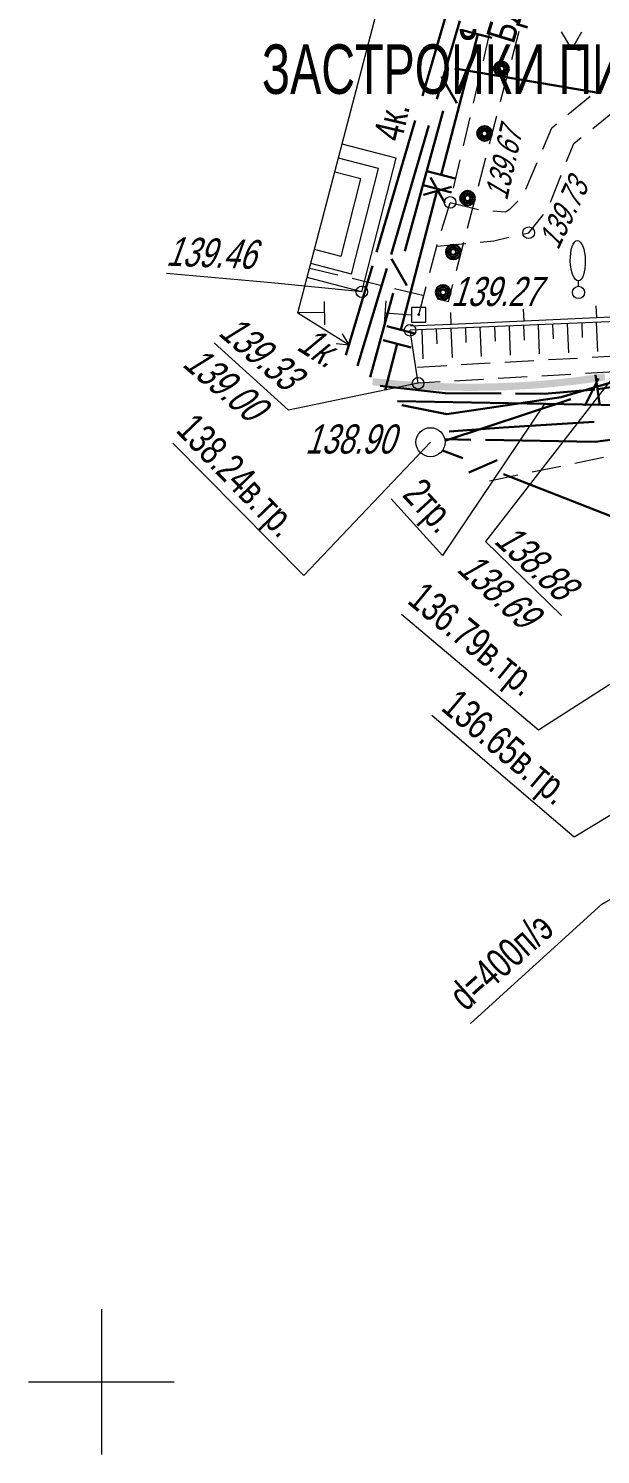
# Model space of a CAD drawing. Extents: x 10098 to 11902, y 8648 to 10202.
# Drawn here: x 10297.5 to 10317.14, y 9697.5 to 9746.53 of the extents above; entities that cross this region are included whole.
import ezdxf
from ezdxf.enums import TextEntityAlignment as Align

# ---------------------------------------------------------------- set-up
doc = ezdxf.new("R2010")
doc.units = 0
for name, color, linetype in [('20_Строения', 7, 'Continuous'), ('21_Колодцы', 7, 'Continuous'), ('22_Столбы', 7, 'Continuous'), ('23_Ограждения', 7, 'Continuous'), ('25_Откосы', 7, 'Continuous'), ('38_Высотные_отметки', 7, 'Continuous'), ('50_Красные_линии', 7, 'Continuous'), ('51_Сетка_координат', 7, 'Continuous')]:
    doc.layers.add(name, color=color, linetype=linetype)
for name, color, linetype, lineweight in [('2_Водосток', 30, 'Continuous', 30), ('5_Газопровод', 16, 'Continuous', 30), ('7_Электрокабели', 1, 'Continuous', 30), ('8_Связь', 3, 'Continuous', 30)]:
    doc.layers.add(name, color=color, linetype=linetype, lineweight=lineweight)
doc.styles.add('mggt', font='russian_1251.shx', dxfattribs={"width": 0.75, "oblique": 18, "height": 1})
doc.styles.add('Style-RUSSIAN_1251', font='RUSSIAN_1251.shx')

msp = doc.modelspace()

# ---------------------------------------------------------------- hatches: boundary and pattern name
at = {"layer": '50_Красные_линии', "linetype": 'Continuous', "lineweight": 25}
for points in [[(10316.631, 9734.579), (10316.286, 9734.536), (10316.317, 9734.288), (10316.664, 9734.331), (10317.151, 9734.4), (10317.312, 9734.426), (10317.273, 9734.673), (10317.114, 9734.648)], [(10309.817, 9734.455), (10309.331, 9734.506), (10309.305, 9734.257), (10309.793, 9734.206), (10310.283, 9734.163), (10310.304, 9734.162), (10310.322, 9734.411), (10310.303, 9734.412)], [(10310.789, 9734.377), (10310.322, 9734.411), (10310.304, 9734.162), (10310.774, 9734.128), (10311.265, 9734.101), (10311.306, 9734.099), (10311.316, 9734.349), (10311.277, 9734.35)], [(10311.764, 9734.331), (10311.316, 9734.349), (10311.306, 9734.099), (10311.756, 9734.082), (10312.248, 9734.07), (10312.31, 9734.07), (10312.311, 9734.32), (10312.252, 9734.32)], [(10312.74, 9734.317), (10312.311, 9734.32), (10312.31, 9734.07), (10312.74, 9734.067), (10313.232, 9734.072), (10313.314, 9734.074), (10313.307, 9734.324), (10313.227, 9734.322)], [(10313.715, 9734.335), (10313.307, 9734.324), (10313.314, 9734.074), (10313.724, 9734.085), (10314.215, 9734.106), (10314.317, 9734.112), (10314.302, 9734.362), (10314.203, 9734.356)], [(10314.69, 9734.385), (10314.302, 9734.362), (10314.317, 9734.112), (10314.706, 9734.135), (10315.197, 9734.172), (10315.319, 9734.183), (10315.296, 9734.432), (10315.176, 9734.421)], [(10315.662, 9734.466), (10315.296, 9734.432), (10315.319, 9734.183), (10315.687, 9734.217), (10316.176, 9734.27), (10316.317, 9734.288), (10316.286, 9734.536), (10316.147, 9734.519)]]:
    msp.add_hatch(color=8, dxfattribs=at).paths.add_polyline_path(points)

# ---------------------------------------------------------------- linework, layer by layer
at = {"layer": '20_Строения', "color": 8, "linetype": 'Continuous', "lineweight": 15, "flags": 128}
msp.add_lwpolyline([(10306.792, 9736.718), (10306.753, 9736.752), (10310.217, 9750)], dxfattribs=at)
at = {"layer": '20_Строения', "color": 8, "linetype": 'Continuous', "lineweight": 15}
for points in [[(10310.121, 9742.07), (10308.27, 9742.554)], [(10309.513, 9741.712), (10308.143, 9742.07)], [(10308.946, 9737.473), (10310.121, 9742.07)], [(10308.907, 9741.353), (10308.017, 9741.586)], [(10308.588, 9738.083), (10309.513, 9741.712)], [(10308.231, 9738.693), (10308.907, 9741.353)], [(10308.231, 9738.693), (10307.323, 9738.931)], [(10308.588, 9738.083), (10307.196, 9738.447)], [(10308.946, 9737.473), (10307.07, 9737.963)]]:
    msp.add_lwpolyline(points, dxfattribs=at)
at = {"layer": '21_Колодцы', "color": 8, "lineweight": 9}
msp.add_circle((10311.304, 9732.302), 0.5, dxfattribs=at)
at = {"layer": '22_Столбы', "color": 8, "lineweight": 15}
for p, q in [((10306.753, 9736.752), (10308.511, 9735.648)), ((10311.149, 9736.933), (10310.649, 9736.933)), ((10310.649, 9736.933), (10310.649, 9736.433)), ((10311.149, 9736.433), (10311.149, 9736.933)), ((10310.649, 9736.433), (10311.149, 9736.433))]:
    msp.add_line(p, q, dxfattribs=at)
msp.add_lwpolyline([(10308.066, 9735.692), (10308.511, 9735.648), (10308.28, 9736.03)], dxfattribs=at)
at = {"layer": '22_Столбы', "color": 8, "lineweight": 30}
for centre, radius in [((10313.742, 9745.143), 0.25), ((10313.742, 9745.143), 0.175), ((10313.742, 9745.143), 0.1), ((10313.16, 9742.918), 0.25), ((10313.16, 9742.918), 0.175), ((10313.16, 9742.918), 0.1), ((10312.579, 9740.693), 0.25), ((10312.579, 9740.693), 0.175), ((10312.579, 9740.693), 0.1), ((10312.088, 9738.843), 0.25), ((10312.088, 9738.843), 0.175), ((10312.088, 9738.843), 0.1), ((10311.737, 9737.455), 0.25), ((10311.737, 9737.455), 0.175), ((10311.737, 9737.455), 0.1)]:
    msp.add_circle(centre, radius, dxfattribs=at)
at = {"layer": '22_Столбы', "color": 8, "lineweight": 9}
msp.add_circle((10310.899, 9736.683), 0.025, dxfattribs=at)
at = {"layer": '23_Ограждения', "color": 8, "linetype": 'Continuous', "lineweight": 15}
for p, q in [((10313.119, 9745.416), (10313.346, 9746.39)), ((10314.093, 9745.465), (10314.345, 9746.432)), ((10312.777, 9743.956), (10313.005, 9744.93)), ((10313.714, 9744.013), (10313.966, 9744.981)), ((10316.018, 9743.565), (10316.787, 9744.204)), ((10312.435, 9742.495), (10312.663, 9743.469)), ((10313.335, 9742.562), (10313.587, 9743.529)), ((10316.874, 9743.091), (10317.558, 9743.64)), ((10315.163, 9742.383), (10315.472, 9743.111)), ((10315.472, 9743.111), (10315.633, 9743.245)), ((10315.977, 9741.951), (10316.222, 9742.568)), ((10316.222, 9742.568), (10316.484, 9742.778)), ((10312.093, 9741.035), (10312.321, 9742.009)), ((10312.956, 9741.111), (10313.208, 9742.078)), ((10314.578, 9741.002), (10314.968, 9741.923)), ((10315.424, 9740.557), (10315.793, 9741.486)), ((10311.681, 9739.579), (10311.975, 9740.535)), ((10311.979, 9740.548), (10312.95, 9740.309)), ((10312.577, 9739.659), (10312.829, 9740.627)), ((10314.056, 9740.339), (10314.304, 9740.595)), ((10313.446, 9740.257), (10313.88, 9740.226)), ((10313.88, 9740.226), (10314.056, 9740.339)), ((10314.677, 9739.504), (10315.18, 9740.127)), ((10314.483, 9739.459), (10314.677, 9739.504)), ((10311.278, 9738.134), (10311.517, 9739.048)), ((10311.517, 9739.048), (10312.513, 9739.139)), ((10311.517, 9739.048), (10311.533, 9739.101)), ((10312.198, 9738.208), (10312.45, 9739.175)), ((10313.011, 9739.185), (10313.476, 9739.228)), ((10313.476, 9739.228), (10313.995, 9739.347)), ((10307.155, 9738.288), (10308.127, 9738.055)), ((10308.614, 9737.938), (10309.586, 9737.704)), ((10310.072, 9737.588), (10311.044, 9737.354)), ((10310.899, 9736.683), (10311.152, 9737.651)), ((10311.92, 9737.144), (10312.071, 9737.724)), ((10311.531, 9737.237), (10311.92, 9737.144)), ((10307.655, 9736.759), (10306.753, 9736.752)), ((10309.75, 9736.752), (10310.649, 9736.683)), ((10312.019, 9736.364), (10312, 9736.764)), ((10314.516, 9736.478), (10314.498, 9736.878)), ((10314.516, 9736.478), (10317.013, 9736.593)), ((10317.013, 9736.593), (10316.995, 9736.992)), ((10317.013, 9736.593), (10319.317, 9736.698)), ((10310.614, 9736.3), (10312.019, 9736.364)), ((10312.019, 9736.364), (10314.516, 9736.478)), ((10313.857, 9735.057), (10314.856, 9735.113)), ((10315.355, 9735.142), (10316.353, 9735.198)), ((10316.852, 9735.227), (10317.654, 9735.272)), ((10310.862, 9734.887), (10311.86, 9734.944)), ((10312.36, 9734.972), (10313.358, 9735.028)), ((10316.124, 9734.635), (10315.125, 9734.577)), ((10317.621, 9734.722), (10316.623, 9734.664)), ((10311.631, 9734.373), (10310.88, 9734.329)), ((10313.129, 9734.46), (10312.13, 9734.402)), ((10314.626, 9734.547), (10313.628, 9734.489)), ((10317.246, 9731.775), (10316.267, 9731.573)), ((10314.308, 9731.169), (10313.329, 9730.968)), ((10315.777, 9731.472), (10314.798, 9731.27))]:
    msp.add_line(p, q, dxfattribs=at)
for points in [[(10307.65, 9737.136), (10307.661, 9736.343)], [(10309.723, 9736.375), (10309.779, 9737.167)], [(10310.88, 9734.329), (10310.603, 9736.151)]]:
    msp.add_lwpolyline(points, dxfattribs=at)
at = {"layer": '25_Откосы', "color": 8, "linetype": 'Continuous', "lineweight": 15}
for p, q in [((10311.003, 9736.167), (10311.045, 9735.168)), ((10311.503, 9736.188), (10311.524, 9735.689)), ((10312.002, 9736.209), (10312.044, 9735.21)), ((10312.502, 9736.23), (10312.523, 9735.731)), ((10313.002, 9736.251), (10313.044, 9735.252)), ((10313.501, 9736.272), (10313.522, 9735.773)), ((10314.001, 9736.293), (10314.043, 9735.294)), ((10314.5, 9736.314), (10314.521, 9735.815)), ((10315, 9736.335), (10315.042, 9735.336)), ((10315.499, 9736.356), (10315.52, 9735.857)), ((10315.999, 9736.377), (10316.041, 9735.378)), ((10316.498, 9736.398), (10316.519, 9735.899)), ((10316.998, 9736.419), (10317.04, 9735.42))]:
    msp.add_line(p, q, dxfattribs=at)
msp.add_lwpolyline([(10327.319, 9739.857), (10324.915, 9738.681), (10319.341, 9736.518), (10310.603, 9736.151)], dxfattribs=at)
at = {"layer": '2_Водосток', "color": 8, "linetype": 'Continuous', "lineweight": 15}
msp.add_lwpolyline([(10312.681, 9712.32), (10317.186, 9716.425), (10336.264, 9727.591)], dxfattribs=at)
at = {"layer": '38_Высотные_отметки', "color": 8, "lineweight": 15}
for q in [(10315.807, 9746.417), (10316.507, 9746.417)]:
    msp.add_line((10316.157, 9745.817), q, dxfattribs=at)
at = {"layer": '38_Высотные_отметки', "color": 8, "linetype": 'Continuous', "lineweight": 15}
msp.add_line((10316.384, 9737.662), (10316.384, 9737.845), dxfattribs=at)
msp.add_lwpolyline([(10308.946, 9737.473), (10305.84, 9737.786), (10302.243, 9738.098)], dxfattribs=at)
for points, elevation in [([(10310.876, 9734.333), (10306.425, 9733.399), (10303.876, 9735.717)], 139.334), ([(10317.721, 9734.728), (10313.188, 9728.892), (10315.806, 9726.342)], 138.692)]:
    msp.add_lwpolyline(points, dxfattribs=dict(at, elevation=elevation))
at = {"layer": '38_Высотные_отметки', "color": 8, "lineweight": 9}
for centre, radius in [((10315.907, 9745.817), 0.05), ((10316.407, 9745.817), 0.05), ((10311.979, 9740.548, 139.67), 0.2), ((10314.677, 9739.504, 139.729), 0.2), ((10308.946, 9737.473, 139.463), 0.2), ((10310.603, 9736.151, 139.274), 0.2), ((10310.88, 9734.329, 139.004), 0.2)]:
    msp.add_circle(centre, radius, dxfattribs=at)
at = {"layer": '38_Высотные_отметки', "color": 8, "linetype": 'Continuous', "lineweight": 9}
msp.add_circle((10316.388, 9737.454), 0.21, dxfattribs=at)
msp.add_ellipse((10316.363, 9738.542), major_axis=(-0.018, 0.695), ratio=0.369829, start_param=0, end_param=6.283175, dxfattribs=at)
at = {"layer": '51_Сетка_координат', "color": 8, "lineweight": 15}
for points in [[(10300, 9702.5), (10300, 9697.5)], [(10297.5, 9700), (10302.5, 9700)]]:
    msp.add_lwpolyline(points, dxfattribs=at)
at = {"layer": '5_Газопровод', "color": 8, "linetype": 'Continuous', "lineweight": 30}
for p, q in [((10312.441, 9746.458), (10313.409, 9746.206)), ((10312.925, 9746.332), (10311.667, 9741.493)), ((10311.183, 9741.618), (10312.151, 9741.367)), ((10311.667, 9741.493), (10312.151, 9741.367)), ((10311.542, 9741.009), (10310.386, 9736.561)), ((10311.058, 9741.135), (10312.026, 9740.883)), ((10312.022, 9741.087), (10311.062, 9740.807)), ((10311.794, 9740.533), (10311.31, 9741.408)), ((10309.8, 9736.295), (10310.768, 9736.044)), ((10310.386, 9736.561), (10310.284, 9736.169)), ((10310.284, 9736.169), (10310.768, 9736.044)), ((10309.675, 9735.811), (10310.643, 9735.56)), ((10310.159, 9735.686), (10309.744, 9734.089))]:
    msp.add_line(p, q, dxfattribs=at)
at = {"layer": '5_Газопровод', "color": 8, "linetype": 'Continuous', "lineweight": 15}
for points in [[(10325.381, 9729.048), (10315.015, 9722.397), (10310.314, 9726.382)], [(10322.655, 9722.594), (10316.236, 9718.724), (10311.347, 9722.906)]]:
    msp.add_lwpolyline(points, dxfattribs=at)
at = {"layer": '7_Электрокабели', "color": 8, "linetype": 'Continuous', "lineweight": 30}
for p, q in [((10311.825, 9746.931), (10311.03, 9744.217)), ((10312.307, 9746.795), (10311.517, 9744.1)), ((10310.78, 9743.366), (10309.454, 9738.84)), ((10311.249, 9743.186), (10309.95, 9738.754)), ((10309.311, 9738.362), (10308.391, 9735.294)), ((10309.806, 9738.276), (10308.803, 9734.927)), ((10324.6, 9736.45), (10315.79, 9733.85)), ((10317.11, 9733.629), (10316.966, 9734.619)), ((10317.038, 9734.124), (10322.916, 9734.984)), ((10309.572, 9734.242), (10311.806, 9733.99)), ((10315.206, 9733.97), (10316.95, 9734.117)), ((10310.168, 9733.712), (10317.799, 9733.573)), ((10311.806, 9733.99), (10313.726, 9733.979)), ((10314.226, 9733.976), (10315.206, 9733.97)), ((10310.319, 9733.577), (10311.862, 9733.268)), ((10313.811, 9732.807), (10311.94, 9732.676)), ((10316.929, 9733.004), (10313.811, 9732.807)), ((10311.794, 9732.403), (10312.688, 9732.388)), ((10313.188, 9732.38), (10316.958, 9732.315)), ((10316.958, 9732.315), (10318.177, 9732.473))]:
    msp.add_line(p, q, dxfattribs=at)
at = {"layer": '7_Электрокабели', "color": 8, "linetype": 'Continuous', "lineweight": 30, "flags": 128}
msp.add_lwpolyline([(10315.79, 9733.85), (10311.862, 9733.268)], dxfattribs=at)
at = {"layer": '7_Электрокабели', "color": 8, "linetype": 'Continuous', "lineweight": 15}
msp.add_lwpolyline([(10315.222, 9733.62), (10311.722, 9728.406), (10309.95, 9730.352)], dxfattribs=at)
at = {"layer": '8_Связь', "color": 8, "linetype": 'Continuous', "lineweight": 30}
for p, q in [((10312.143, 9745.147), (10317.073, 9744.312)), ((10311.681, 9744.879), (10312.206, 9743.957)), ((10310.424, 9738.872), (10311.745, 9743.694)), ((10309.963, 9738.61), (10310.489, 9737.688)), ((10309.238, 9734.54), (10310.028, 9737.425)), ((10317.077, 9734.497), (10316.601, 9733.55)), ((10311.792, 9732.351), (10316.127, 9733.788)), ((10311.719, 9732.022), (10312.412, 9731.751)), ((10313.596, 9731.69), (10312.625, 9731.265)), ((10313.809, 9731.205), (10318.466, 9729.384))]:
    msp.add_line(p, q, dxfattribs=at)
at = {"layer": '8_Связь', "color": 8, "linetype": 'Continuous', "lineweight": 15}
msp.add_lwpolyline([(10311.304, 9732.302), (10306.951, 9727.715), (10302.46, 9732.275)], dxfattribs=at)

# ---------------------------------------------------------------- texts
at = {"layer": '22_Столбы', "color": 8, "lineweight": 15, "style": 'mggt', "oblique": 18, "width": 0.75}
msp.add_text('1к.', height=1, rotation=327.6451, dxfattribs=at).set_placement((10306.662, 9735.508))
at = {"layer": '2_Водосток', "color": 8, "linetype": 'Continuous', "lineweight": 15, "style": 'mggt', "width": 0.75}
msp.add_text('d=400п/э', height=1, rotation=41.6337, dxfattribs=at).set_placement((10312.51, 9712.709))
at = {"layer": '38_Высотные_отметки', "color": 8, "lineweight": 15, "style": 'mggt', "oblique": 18, "width": 0.75}
for s, height, rotation, p in [('139.67    ', 0.8, 77.3675, (10313.934, 9740.59, 139.67)), ('139.73    ', 0.8, 64.2203, (10315.69, 9738.89)), ('139.46    ', 1, 357.8049, (10302.21, 9738.374, 139.463))]:
    msp.add_text(s, height=height, rotation=rotation, dxfattribs=at).set_placement(p)
at = {"layer": '38_Высотные_отметки', "color": 8, "linetype": 'Continuous', "lineweight": 15, "style": 'mggt', "oblique": 18, "width": 0.75}
for s, p in [('139.27    ', (10312.003, 9736.985, 139.274)), ('138.90    ', (10306.996, 9731.913, 138.903))]:
    msp.add_text(s, height=1, dxfattribs=at).set_placement(p)
for s, rotation, p in [('139.33    ', 319.6992, (10303.977, 9736.011, 139.334)), ('139.00    ', 319.6992, (10302.743, 9734.935, 139.004)), ('138.88    ', 317.6721, (10313.449, 9728.862, 138.692)), ('138.69    ', 317.6721, (10312.167, 9727.888, 138.502))]:
    msp.add_text(s, height=1, rotation=rotation, dxfattribs=at).set_placement(p)
at = {"layer": '50_Красные_линии', "color": 8, "linetype": 'Continuous', "lineweight": 53, "style": 'Style-RUSSIAN_1251', "width": 0.705883}
msp.add_text('ЗАСТРОЙКИ ПИК', height=1.7, dxfattribs=at).set_placement((10312.228, 9745.13), align=Align.MIDDLE_CENTER)
at = {"layer": '5_Газопровод', "color": 8, "linetype": 'Continuous', "lineweight": 15, "style": 'mggt', "width": 0.75}
for s, rotation, p in [('БД', 73.0804, (10314.157, 9745.97)), ('136.79в.тр.', 320.6133, (10310.468, 9726.795)), ('136.65в.тр.', 319.7846, (10311.627, 9723.116))]:
    msp.add_text(s, height=1, rotation=rotation, dxfattribs=at).set_placement(p)
at = {"layer": '7_Электрокабели', "color": 8, "linetype": 'Continuous', "lineweight": 15, "style": 'mggt', "width": 0.75}
for s, rotation, p in [('4к.', 76.8523, (10310.312, 9742.598)), ('2тр.', 312.5842, (10310.305, 9730.467))]:
    msp.add_text(s, height=1, rotation=rotation, dxfattribs=at).set_placement(p)
at = {"layer": '8_Связь', "color": 8, "linetype": 'Continuous', "lineweight": 15, "style": 'mggt', "width": 0.75}
msp.add_text('138.24в.тр.', height=1, rotation=313.9192, dxfattribs=at).set_placement((10302.527, 9732.685))

doc.saveas('drawing.dxf')
